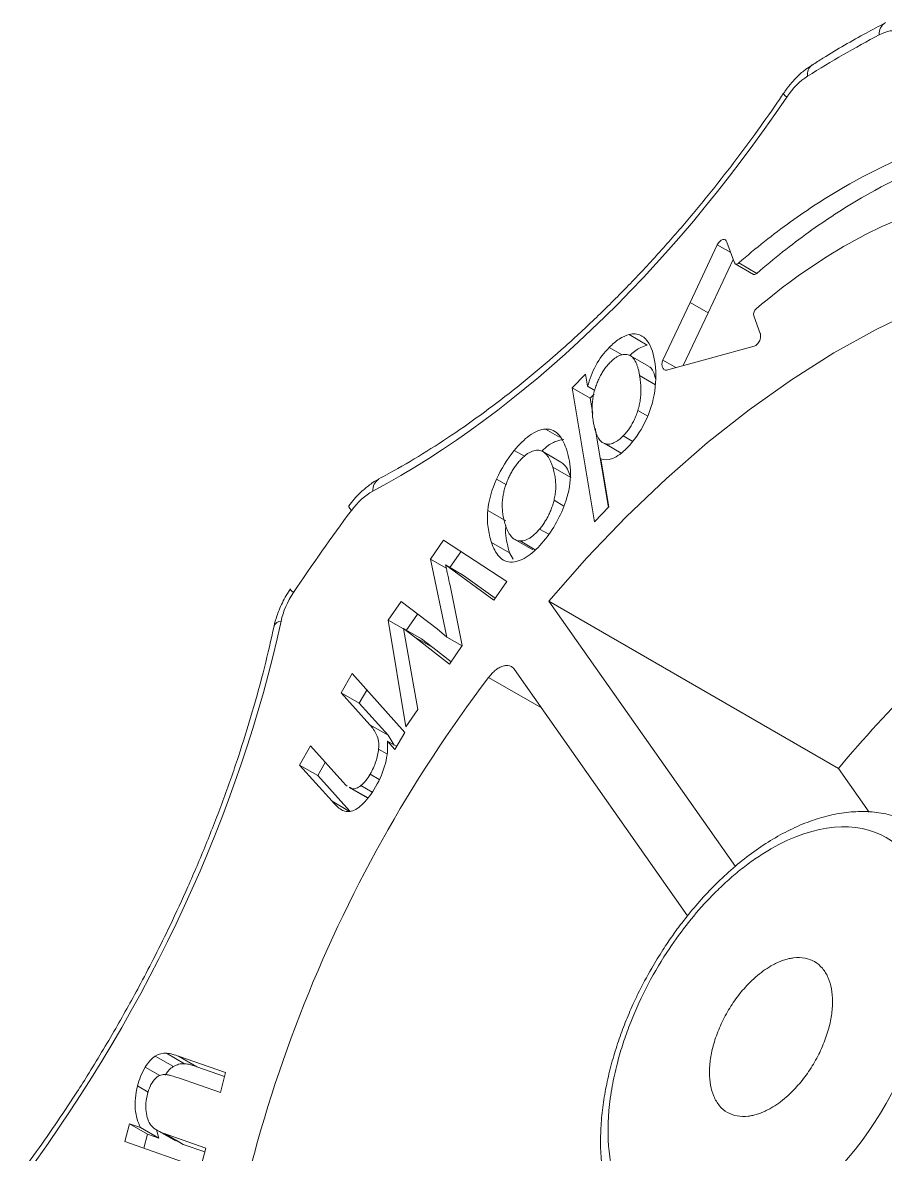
# Model space of a CAD drawing. Header units: millimetres. Extents: x 2 to 295, y 1 to 209.
# Drawn here: x 234.85 to 251.7, y 73.1 to 95.21 of the extents above; entities that cross this region are included whole.
import ezdxf

# ---------------------------------------------------------------- set-up
doc = ezdxf.new("R2010")
doc.units = ezdxf.units.MM

msp = doc.modelspace()

# ---------------------------------------------------------------- linework, layer by layer
at = {"color": 7, "linetype": 'Continuous', "lineweight": 15}
for p, q in [((248.419, 90.873), (247.888, 89.747)), ((248.754, 90.521), (248.607, 90.924)), ((248.732, 90.582), (248.241, 89.543)), ((248.771, 90.5), (249.127, 90.294)), ((249.192, 90.313), (248.838, 90.517)), ((247.888, 89.747), (247.356, 88.621)), ((248.241, 89.543), (247.756, 88.514)), ((247.888, 89.747), (248.241, 89.543)), ((249.258, 89.138), (249.131, 89.486)), ((246.699, 89.119), (247.053, 88.914)), ((248.284, 88.658), (249.141, 88.891)), ((247.075, 88.502), (246.722, 88.706)), ((247.428, 88.425), (248.284, 88.658)), ((245.849, 88.347), (245.585, 88.078)), ((245.888, 88.108), (245.849, 88.347)), ((245.585, 88.078), (246.022, 85.463)), ((245.585, 88.078), (245.939, 87.874)), ((245.888, 88.108), (246.029, 88.027)), ((246.015, 87.952), (245.939, 87.874)), ((245.939, 87.874), (245.989, 87.575)), ((246.036, 87.291), (246.295, 85.742)), ((246.188, 87.003), (246.541, 86.799)), ((245.367, 86.628), (245.013, 86.832)), ((246.304, 85.751), (246.147, 86.689)), ((245.206, 86.528), (245.56, 86.324)), ((243.937, 85.685), (244.291, 85.481)), ((246.022, 85.463), (246.304, 85.751)), ((244.466, 85.115), (244.82, 84.911)), ((243.072, 85.1), (242.818, 84.733)), ((244.307, 84.294), (243.072, 85.1)), ((244.011, 85.059), (244.364, 84.854)), ((242.818, 84.733), (243.139, 83.207)), ((242.818, 84.733), (243.126, 84.555)), ((243.413, 84.877), (243.199, 84.569)), ((244.364, 84.854), (244.436, 84.729)), ((243.112, 84.619), (244.056, 83.932)), ((243.112, 84.619), (243.465, 84.415)), ((243.465, 84.415), (244.08, 83.968)), ((244.056, 83.932), (244.307, 84.294)), ((240.082, 84.149), (240.001, 84.023)), ((243.439, 83.043), (243.202, 84.215)), ((242.243, 83.905), (241.991, 83.541)), ((242.948, 83.373), (242.243, 83.905)), ((245.129, 83.91), (248.772, 78.727)), ((250.786, 80.645), (245.129, 83.91)), ((242.568, 83.66), (242.344, 83.337)), ((241.991, 83.541), (242.338, 81.455)), ((241.991, 83.541), (242.291, 83.368)), ((242.574, 81.796), (242.289, 83.379)), ((242.289, 83.379), (242.513, 83.207)), ((242.289, 83.379), (242.642, 83.175)), ((243.139, 83.207), (242.948, 83.373)), ((242.513, 83.207), (243.189, 82.683)), ((242.513, 83.207), (242.866, 83.003)), ((242.643, 83.175), (242.866, 83.003)), ((243.139, 83.207), (243.435, 83.037)), ((242.866, 83.003), (243.221, 82.728)), ((243.189, 82.683), (243.439, 83.043)), ((241.29, 82.496), (241.076, 82.123)), ((242.318, 81.346), (241.29, 82.496)), ((247.841, 77.765), (244.458, 82.578)), ((241.076, 82.123), (241.637, 81.495)), ((241.076, 82.123), (241.429, 81.919)), ((241.577, 82.175), (241.429, 81.919)), ((241.429, 81.919), (241.991, 81.291)), ((242.338, 81.455), (242.574, 81.796)), ((241.637, 81.495), (241.991, 81.291)), ((241.979, 81.174), (242.125, 81.011)), ((241.979, 81.174), (242.16, 81.07)), ((241.991, 81.291), (242.11, 81.099)), ((242.125, 81.011), (242.318, 81.346)), ((240.478, 81.082), (240.264, 80.709)), ((241.104, 80.382), (240.478, 81.082)), ((240.264, 80.709), (240.896, 80.002)), ((240.264, 80.709), (240.618, 80.505)), ((240.765, 80.761), (240.618, 80.505)), ((240.618, 80.505), (241.243, 79.806)), ((251.386, 79.791), (250.786, 80.645)), ((241.232, 80.27), (241.585, 80.066)), ((241.287, 80.248), (241.235, 80.276)), ((237.443, 75.025), (237.797, 74.821)), ((237.661, 75.08), (238.015, 74.876)), ((238.818, 74.701), (237.901, 75.021)), ((237.901, 75.021), (238.255, 74.817)), ((238.798, 74.627), (238.255, 74.817)), ((237.895, 74.598), (238.715, 74.312)), ((238.715, 74.312), (238.818, 74.701)), ((236.94, 73.702), (236.848, 73.354)), ((237.157, 73.627), (236.94, 73.702)), ((236.94, 73.702), (237.293, 73.498)), ((237.157, 73.627), (237.511, 73.422)), ((237.293, 73.498), (237.221, 73.224)), ((237.511, 73.422), (237.293, 73.498)), ((237.466, 73.586), (237.511, 73.422)), ((237.487, 73.571), (237.84, 73.367)), ((238.43, 73.228), (237.637, 73.504)), ((237.637, 73.504), (237.991, 73.3)), ((236.848, 73.354), (238.327, 72.838)), ((237.991, 73.3), (237.851, 73.385)), ((238.41, 73.154), (237.991, 73.3)), ((238.327, 72.838), (238.43, 73.228))]:
    msp.add_line(p, q, dxfattribs=at)
at = {"color": 8, "linetype": 'Continuous', "lineweight": 15}
for p, q in [((248.419, 90.873), (248.681, 90.722)), ((246.31, 88.867), (246.562, 88.722)), ((247.356, 88.621), (247.61, 88.475)), ((246.903, 88.316), (247.21, 88.139)), ((247.06, 87.526), (246.869, 87.636)), ((245.066, 87.273), (245.341, 87.114)), ((246.582, 87.138), (246.768, 87.03)), ((246.225, 86.988), (246.545, 86.803)), ((244.456, 86.856), (244.654, 86.742)), ((244.109, 86.296), (244.3, 86.186)), ((245.425, 85.769), (245.231, 85.881)), ((244.95, 85.32), (245.128, 85.218)), ((244.568, 85.087), (244.865, 84.915)), ((243.954, 82.421), (244.988, 81.824)), ((241.806, 81.023), (241.966, 80.931)), ((241.641, 80.532), (241.819, 80.43)), ((241.287, 80.248), (241.6, 80.067)), ((241.461, 80.309), (241.683, 80.181)), ((240.896, 80.002), (241.237, 79.805)), ((237.249, 74.807), (237.531, 74.643)), ((237.098, 74.443), (237.306, 74.323))]:
    msp.add_line(p, q, dxfattribs=at)
at = {"color": 8, "linetype": 'Continuous', "lineweight": 15, "flags": 128}
for points in [[(249.714, 93.833), (249.713, 93.831), (249.718, 93.816), (249.739, 93.791), (249.775, 93.757)], [(241.226, 85.774), (241.225, 85.772), (241.226, 85.752), (241.243, 85.721), (241.274, 85.681)], [(240.08, 84.151), (240.079, 84.15), (240.085, 84.135), (240.106, 84.11), (240.142, 84.077)]]:
    msp.add_lwpolyline(points, dxfattribs=at)
at = {"color": 7, "linetype": 'Continuous', "lineweight": 15, "flags": 128}
for points in [[(256.298, 90.556), (255.542, 90.508), (254.765, 90.39), (253.971, 90.201), (253.163, 89.942), (252.345, 89.614), (251.52, 89.22), (250.693, 88.759), (249.866, 88.235), (249.044, 87.65), (248.23, 87.007), (247.428, 86.308), (246.642, 85.557), (245.874, 84.756), (245.129, 83.91)], [(248.838, 90.517), (248.825, 90.507), (248.812, 90.5), (248.799, 90.496), (248.787, 90.495), (248.776, 90.497), (248.767, 90.502), (248.759, 90.51), (248.754, 90.521)]]:
    msp.add_lwpolyline(points, dxfattribs=at)
at = {"color": 8, "linetype": 'Continuous', "lineweight": 15}
for centre, radius, start, end in [((251.843, 94.992), 0.261, 122.8127, 183.9053), ((250.418, 94.199), 0.238, 128.676, 188.0407), ((241.951, 86.077), 0.259, 122.4458, 184.1889), ((239.91, 83.365), 0.156, 93.6564, 158.8232)]:
    msp.add_arc(centre, radius, start, end, dxfattribs=at)
at = {"color": 7, "linetype": 'Continuous', "lineweight": 15}
for centre, radius, start, end in [((249.269, 89.512), 0.14, 128.5802, 190.6104), ((269.731, 64.769), 24.718, 129.396, 140.0364), ((265.599, 65.994), 27.173, 142.8038, 174.7848)]:
    msp.add_arc(centre, radius, start, end, dxfattribs=at)
for points, knots in [([(251.702, 95.206), (251.577, 95.141), (251.171, 94.929), (250.694, 94.652), (250.342, 94.427), (250.272, 94.381)], [0, 0, 0, 0, 0.261351, 0.851232, 1, 1, 1, 1]), ([(250.272, 94.382), (250.231, 94.356), (250.131, 94.294), (249.998, 94.176), (249.868, 94.037), (249.777, 93.927), (249.73, 93.852), (249.716, 93.831)], [0, 0, 0, 0, 0.193274, 0.472541, 0.678185, 0.907095, 1, 1, 1, 1]), ([(249.713, 93.834), (249.686, 93.793), (249.523, 93.547), (249.201, 93.093), (248.739, 92.467), (248.239, 91.831), (247.71, 91.196), (247.155, 90.571), (246.578, 89.962), (245.983, 89.375), (245.372, 88.812), (244.748, 88.279), (244.114, 87.778), (243.473, 87.311), (242.827, 86.884), (242.271, 86.545), (241.933, 86.365), (241.81, 86.3)], [0, 0, 0, 0, 0.012118, 0.073744, 0.139718, 0.208424, 0.279206, 0.351539, 0.42505, 0.499462, 0.574568, 0.650211, 0.726271, 0.802656, 0.879298, 0.956152, 1, 1, 1, 1]), ([(252.93, 92.888), (252.26, 92.695), (251.571, 92.39), (250.536, 91.79), (250.192, 91.566), (249.511, 91.076), (249.173, 90.809), (248.838, 90.517)], [0, 0, 0, 0, 0.5, 0.5, 0.75, 0.75, 1, 1, 1, 1]), ([(253.283, 92.684), (252.613, 92.491), (251.924, 92.186), (250.89, 91.586), (250.545, 91.362), (249.864, 90.872), (249.527, 90.605), (249.192, 90.313)], [0, 0, 0, 0, 0.5, 0.5, 0.75, 0.75, 1, 1, 1, 1]), ([(249.181, 89.622), (249.739, 90.098), (250.312, 90.504), (251.458, 91.168), (252.027, 91.424), (252.586, 91.595)], [0, 0, 0, 0, 0.5, 0.5, 1, 1, 1, 1]), ([(248.607, 90.924), (248.594, 90.96), (248.566, 90.983), (248.489, 90.965), (248.443, 90.924), (248.419, 90.873)], [0, 0, 0, 0, 0.5, 0.5, 1, 1, 1, 1]), ([(249.192, 90.313), (249.183, 90.307), (249.166, 90.294), (249.141, 90.288), (249.13, 90.294), (249.125, 90.297)], [0, 0, 0, 0, 0.35883, 0.71766, 1, 1, 1, 1]), ([(246.699, 89.119), (246.635, 89.102), (246.568, 89.072), (246.437, 88.986), (246.372, 88.931), (246.31, 88.867)], [0, 0, 0, 0, 0.5, 0.5, 1, 1, 1, 1]), ([(247.017, 89.036), (247.003, 89.049), (246.974, 89.076), (246.926, 89.104), (246.874, 89.124), (246.819, 89.132), (246.761, 89.132), (246.72, 89.123), (246.699, 89.119)], [0, 0, 0, 0, 0.178941, 0.350272, 0.515888, 0.677881, 0.838488, 1, 1, 1, 1]), ([(249.141, 88.891), (249.152, 88.894), (249.163, 88.9), (249.174, 88.908), (249.186, 88.917), (249.198, 88.928), (249.209, 88.941), (249.22, 88.953), (249.23, 88.967), (249.238, 88.983), (249.247, 88.997), (249.253, 89.013), (249.257, 89.028), (249.262, 89.045), (249.265, 89.062), (249.266, 89.078), (249.266, 89.094), (249.265, 89.109), (249.262, 89.123), (249.261, 89.128), (249.26, 89.133), (249.258, 89.138)], [0, 0, 0, 0, 0.0000468803, 0.0000468803, 0.0000468803, 0.000098067, 0.000098067, 0.000098067, 0.0001497389, 0.0001497389, 0.0001497389, 0.000199691, 0.000199691, 0.000199691, 0.0002562597, 0.0002562597, 0.0002562597, 0.0003139438, 0.0003139438, 0.0003139438, 0.0003364889, 0.0003364889, 0.0003364889, 0.0003364889]), ([(247.053, 88.914), (247.011, 88.901), (246.905, 88.865), (246.785, 88.781), (246.716, 88.713), (246.709, 88.707)], [0, 0, 0, 0, 0.364912, 0.938422, 1, 1, 1, 1]), ([(246.31, 88.867), (246.21, 88.766), (246.119, 88.645), (245.975, 88.384), (245.923, 88.244), (245.888, 88.108)], [0, 0, 0, 0, 0.5, 0.5, 1, 1, 1, 1]), ([(246.327, 88.576), (246.344, 88.593), (246.378, 88.626), (246.431, 88.666), (246.482, 88.697), (246.533, 88.719), (246.583, 88.73), (246.632, 88.733), (246.662, 88.727), (246.678, 88.724)], [0, 0, 0, 0, 0.149103, 0.291074, 0.428795, 0.565412, 0.70415, 0.848091, 1, 1, 1, 1]), ([(246.678, 88.724), (246.69, 88.72), (246.714, 88.712), (246.747, 88.69), (246.777, 88.66), (246.805, 88.623), (246.83, 88.577), (246.852, 88.523), (246.872, 88.462), (246.89, 88.392), (246.899, 88.342), (246.903, 88.316)], [0, 0, 0, 0, 0.086372, 0.176531, 0.271775, 0.373211, 0.481754, 0.598153, 0.723014, 0.85683, 1, 1, 1, 1]), ([(246.04, 88.083), (246.052, 88.116), (246.074, 88.179), (246.115, 88.272), (246.161, 88.358), (246.211, 88.438), (246.267, 88.511), (246.307, 88.554), (246.327, 88.576)], [0, 0, 0, 0, 0.184001, 0.35766, 0.523299, 0.683586, 0.841462, 1, 1, 1, 1]), ([(247.073, 88.497), (247.084, 88.492), (247.126, 88.472), (247.182, 88.39), (247.204, 88.297), (247.217, 88.242)], [0, 0, 0, 0, 0.144294, 0.505393, 1, 1, 1, 1]), ([(247.356, 88.621), (247.344, 88.595), (247.339, 88.568), (247.339, 88.521), (247.343, 88.5), (247.356, 88.463), (247.365, 88.448), (247.391, 88.426), (247.408, 88.42), (247.428, 88.425)], [0, 0, 0, 0, 0.25, 0.25, 0.5, 0.5, 0.75, 0.75, 1, 1, 1, 1]), ([(246.903, 88.316), (246.909, 88.275), (246.921, 88.197), (246.929, 88.077), (246.928, 87.961), (246.918, 87.85), (246.9, 87.742), (246.879, 87.671), (246.869, 87.636)], [0, 0, 0, 0, 0.200672, 0.385926, 0.556876, 0.71494, 0.861907, 1, 1, 1, 1]), ([(245.997, 87.423), (245.991, 87.462), (245.981, 87.536), (245.974, 87.65), (245.977, 87.762), (245.988, 87.871), (246.008, 87.978), (246.03, 88.049), (246.04, 88.083)], [0, 0, 0, 0, 0.1958476, 0.3780093, 0.5477597, 0.7066721, 0.8566612, 1, 1, 1, 1]), ([(246.869, 87.636), (246.858, 87.603), (246.836, 87.539), (246.795, 87.446), (246.749, 87.359), (246.699, 87.279), (246.643, 87.204), (246.602, 87.16), (246.582, 87.138)], [0, 0, 0, 0, 0.183217, 0.356223, 0.521474, 0.681785, 0.840232, 1, 1, 1, 1]), ([(246.225, 86.988), (246.213, 86.992), (246.188, 87.001), (246.156, 87.025), (246.126, 87.057), (246.098, 87.097), (246.073, 87.146), (246.05, 87.203), (246.03, 87.269), (246.012, 87.342), (246.002, 87.396), (245.997, 87.423)], [0, 0, 0, 0, 0.083469, 0.171553, 0.265535, 0.366468, 0.475208, 0.592438, 0.718703, 0.85444, 1, 1, 1, 1]), ([(245.066, 87.273), (244.968, 87.267), (244.86, 87.222), (244.65, 87.071), (244.55, 86.969), (244.456, 86.856)], [0, 0, 0, 0, 0.5, 0.5, 1, 1, 1, 1]), ([(245.481, 86.858), (245.445, 86.97), (245.399, 87.072), (245.267, 87.229), (245.178, 87.28), (245.066, 87.273)], [0, 0, 0, 0, 0.5, 0.5, 1, 1, 1, 1]), ([(246.582, 87.138), (246.563, 87.121), (246.528, 87.086), (246.474, 87.044), (246.421, 87.012), (246.37, 86.99), (246.319, 86.979), (246.27, 86.977), (246.24, 86.984), (246.225, 86.988)], [0, 0, 0, 0, 0.152252, 0.296209, 0.434748, 0.571086, 0.708596, 0.850569, 1, 1, 1, 1]), ([(245.42, 87.069), (245.37, 87.06), (245.258, 87.04), (245.106, 86.955), (245.02, 86.865), (244.996, 86.839)], [0, 0, 0, 0, 0.362791, 0.819518, 1, 1, 1, 1]), ([(244.532, 86.62), (244.551, 86.642), (244.588, 86.684), (244.645, 86.739), (244.701, 86.784), (244.757, 86.818), (244.812, 86.843), (244.866, 86.857), (244.9, 86.858), (244.917, 86.859)], [0, 0, 0, 0, 0.157767, 0.306, 0.447139, 0.584003, 0.719679, 0.857333, 1, 1, 1, 1]), ([(244.917, 86.859), (244.931, 86.858), (244.958, 86.856), (244.996, 86.842), (245.032, 86.821), (245.066, 86.792), (245.098, 86.755), (245.129, 86.71), (245.157, 86.657), (245.183, 86.596), (245.198, 86.551), (245.206, 86.528)], [0, 0, 0, 0, 0.0875817, 0.1785546, 0.2742526, 0.3758238, 0.4842296, 0.600262, 0.7245669, 0.8576702, 1, 1, 1, 1]), ([(245.462, 85.867), (245.493, 85.961), (245.516, 86.053), (245.546, 86.234), (245.553, 86.323), (245.552, 86.572), (245.524, 86.723), (245.481, 86.858)], [0, 0, 0, 0, 0.25, 0.25, 0.5, 0.5, 1, 1, 1, 1]), ([(244.254, 86.059), (244.262, 86.089), (244.278, 86.148), (244.308, 86.236), (244.343, 86.32), (244.383, 86.4), (244.428, 86.478), (244.477, 86.551), (244.514, 86.597), (244.532, 86.62)], [0, 0, 0, 0, 0.154735, 0.30284, 0.44578, 0.585185, 0.722809, 0.860473, 1, 1, 1, 1]), ([(245.206, 86.528), (245.217, 86.492), (245.237, 86.423), (245.257, 86.314), (245.266, 86.206), (245.265, 86.098), (245.255, 85.99), (245.239, 85.917), (245.231, 85.881)], [0, 0, 0, 0, 0.1941171, 0.3751368, 0.544414, 0.7036036, 0.8546925, 1, 1, 1, 1]), ([(245.366, 86.626), (245.39, 86.609), (245.482, 86.543), (245.527, 86.417), (245.56, 86.324)], [0, 0, 0, 0, 0.262702, 1, 1, 1, 1]), ([(241.81, 86.294), (241.805, 86.292), (241.733, 86.261), (241.609, 86.169), (241.453, 86.037), (241.327, 85.905), (241.26, 85.817), (241.227, 85.774)], [0, 0, 0, 0, 0.021323, 0.319891, 0.596979, 0.801018, 1, 1, 1, 1]), ([(244.281, 85.403), (244.27, 85.439), (244.249, 85.51), (244.229, 85.621), (244.219, 85.73), (244.22, 85.84), (244.23, 85.949), (244.246, 86.023), (244.254, 86.059)], [0, 0, 0, 0, 0.195101, 0.37675, 0.546269, 0.705283, 0.855755, 1, 1, 1, 1]), ([(245.231, 85.881), (245.223, 85.851), (245.207, 85.793), (245.176, 85.706), (245.141, 85.622), (245.101, 85.541), (245.055, 85.464), (245.005, 85.389), (244.969, 85.343), (244.95, 85.32)], [0, 0, 0, 0, 0.153228, 0.300318, 0.442759, 0.582187, 0.720345, 0.859026, 1, 1, 1, 1]), ([(245.027, 85.082), (245.122, 85.196), (245.209, 85.323), (245.355, 85.587), (245.416, 85.727), (245.462, 85.867)], [0, 0, 0, 0, 0.5, 0.5, 1, 1, 1, 1]), ([(243.937, 85.685), (243.924, 85.565), (243.929, 85.454), (243.958, 85.247), (243.982, 85.15), (244.011, 85.059)], [0, 0, 0, 0, 0.5, 0.5, 1, 1, 1, 1]), ([(244.568, 85.087), (244.554, 85.088), (244.526, 85.09), (244.488, 85.103), (244.452, 85.123), (244.418, 85.15), (244.386, 85.186), (244.356, 85.229), (244.329, 85.28), (244.303, 85.338), (244.289, 85.381), (244.281, 85.403)], [0, 0, 0, 0, 0.090309, 0.183326, 0.280348, 0.382524, 0.490837, 0.606113, 0.729038, 0.860178, 1, 1, 1, 1]), ([(244.289, 85.387), (244.287, 85.339), (244.282, 85.215), (244.312, 85.038), (244.347, 84.916), (244.364, 84.854)], [0, 0, 0, 0, 0.243745, 0.619245, 1, 1, 1, 1]), ([(244.95, 85.32), (244.932, 85.299), (244.896, 85.258), (244.84, 85.205), (244.784, 85.161), (244.729, 85.127), (244.674, 85.103), (244.62, 85.089), (244.585, 85.088), (244.568, 85.087)], [0, 0, 0, 0, 0.154528, 0.300536, 0.440561, 0.577472, 0.714335, 0.854219, 1, 1, 1, 1]), ([(244.011, 85.059), (244.046, 84.95), (244.091, 84.854), (244.224, 84.71), (244.313, 84.668), (244.421, 84.674)], [0, 0, 0, 0, 0.5, 0.5, 1, 1, 1, 1]), ([(244.421, 84.674), (244.469, 84.677), (244.52, 84.689), (244.623, 84.73), (244.677, 84.759), (244.833, 84.869), (244.934, 84.97), (245.027, 85.082)], [0, 0, 0, 0, 0.25, 0.25, 0.5, 0.5, 1, 1, 1, 1]), ([(243.202, 84.215), (243.187, 84.282), (243.172, 84.35), (243.157, 84.417), (243.15, 84.451), (243.142, 84.485), (243.135, 84.518), (243.127, 84.552), (243.121, 84.587), (243.112, 84.619)], [0, 0, 0, 0, 0.0002861973, 0.0002861973, 0.0002861973, 0.0004292951, 0.0004292951, 0.0004292951, 0.0005724001, 0.0005724001, 0.0005724001, 0.0005724001]), ([(240.001, 84.023), (239.95, 83.928), (239.88, 83.796), (239.809, 83.593), (239.775, 83.487), (239.765, 83.422), (239.765, 83.421)], [0, 0, 0, 0, 0.488124, 0.680012, 0.99706, 1, 1, 1, 1]), ([(239.764, 83.422), (239.703, 83.154), (239.578, 82.599), (239.344, 81.748), (239.073, 80.877), (238.77, 80.012), (238.44, 79.163), (238.095, 78.352), (237.761, 77.627), (237.451, 76.999), (237.102, 76.325), (236.837, 75.856), (236.671, 75.563)], [0, 0, 0, 0, 0.102617, 0.212763, 0.32242, 0.431251, 0.538576, 0.64277, 0.738693, 0.815025, 0.884312, 1, 1, 1, 1]), ([(244.458, 82.578), (244.45, 82.589), (244.433, 82.61), (244.4, 82.633), (244.357, 82.651), (244.301, 82.657), (244.233, 82.644), (244.16, 82.613), (244.088, 82.564), (244.017, 82.5), (243.975, 82.448), (243.954, 82.421)], [0, 0, 0, 0, 0.0829829, 0.1658491, 0.2501484, 0.3736789, 0.5000892, 0.6236171, 0.7500275, 0.8742865, 1, 1, 1, 1]), ([(241.637, 81.495), (241.688, 81.439), (241.733, 81.376), (241.798, 81.224), (241.819, 81.133), (241.806, 81.023)], [0, 0, 0, 0, 0.5, 0.5, 1, 1, 1, 1]), ([(241.747, 80.285), (241.832, 80.433), (241.899, 80.59), (241.957, 80.818), (241.97, 80.894), (241.983, 81.038), (241.984, 81.108), (241.979, 81.174)], [0, 0, 0, 0, 0.5, 0.5, 0.75, 0.75, 1, 1, 1, 1]), ([(241.806, 81.023), (241.797, 80.944), (241.779, 80.861), (241.724, 80.695), (241.687, 80.612), (241.641, 80.532)], [0, 0, 0, 0, 0.5, 0.5, 1, 1, 1, 1]), ([(241.461, 80.309), (241.445, 80.298), (241.415, 80.275), (241.369, 80.254), (241.326, 80.244), (241.3, 80.247), (241.287, 80.248)], [0, 0, 0, 0, 0.260139, 0.507043, 0.75032, 1, 1, 1, 1]), ([(249.468, 71.723), (251.224, 72.737), (252.65, 75.206), (252.65, 79.262), (251.224, 80.085), (249.468, 79.072)], [0, 0, 0, 0, 0.5, 0.5, 1, 1, 1, 1]), ([(240.896, 80.002), (240.924, 79.971), (240.953, 79.94), (241.013, 79.883), (241.043, 79.855), (241.079, 79.835)], [0, 0, 0, 0, 0.5, 0.5, 1, 1, 1, 1]), ([(241.079, 79.835), (241.094, 79.827), (241.123, 79.813), (241.171, 79.802), (241.221, 79.798), (241.256, 79.804), (241.273, 79.807)], [0, 0, 0, 0, 0.265786, 0.518807, 0.762326, 1, 1, 1, 1]), ([(252.33, 79.516), (252.323, 79.521), (252.219, 79.593), (251.981, 79.687), (251.631, 79.781), (251.263, 79.81), (250.892, 79.786), (250.512, 79.708), (250.128, 79.58), (249.744, 79.403), (249.365, 79.182), (248.996, 78.921), (248.642, 78.627), (248.309, 78.307), (248.006, 77.974), (247.754, 77.665), (247.541, 77.375), (247.34, 77.08), (247.21, 76.862), (247.139, 76.742)], [0, 0, 0, 0, 0.004493, 0.072193, 0.143393, 0.208925, 0.275511, 0.342875, 0.410587, 0.478253, 0.545546, 0.612218, 0.678004, 0.742326, 0.803652, 0.860349, 0.900962, 0.945629, 1, 1, 1, 1]), ([(249.468, 71.723), (249.424, 71.698), (249.335, 71.648), (249.202, 71.581), (249.069, 71.52), (248.928, 71.462), (248.71, 71.386), (248.331, 71.292), (247.729, 71.269), (246.98, 71.551), (246.323, 72.461), (246.238, 73.628), (246.376, 74.498), (246.452, 74.843), (246.563, 75.231), (246.735, 75.724), (247.009, 76.343), (247.394, 77.008), (247.803, 77.581), (248.153, 77.992), (248.457, 78.301), (248.704, 78.527), (248.956, 78.732), (249.211, 78.917), (249.383, 79.02), (249.468, 79.072)], [0, 0, 0, 0, 0.013388, 0.026776, 0.040164, 0.053552, 0.06968, 0.106882, 0.172151, 0.268287, 0.395071, 0.552218, 0.571334, 0.605546, 0.633787, 0.662029, 0.720317, 0.778606, 0.824817, 0.871029, 0.896823, 0.922617, 0.948412, 0.974207, 1, 1, 1, 1]), ([(249.468, 76.785), (249.499, 76.802), (249.559, 76.836), (249.649, 76.875), (249.738, 76.907), (249.825, 76.93), (249.959, 76.953), (250.133, 76.95), (250.324, 76.879), (250.48, 76.749), (250.591, 76.566), (250.656, 76.345), (250.677, 76.095), (250.656, 75.822), (250.591, 75.524), (250.48, 75.214), (250.324, 74.903), (250.133, 74.612), (249.942, 74.388), (249.768, 74.222), (249.619, 74.102), (249.519, 74.04), (249.468, 74.009)], [0, 0, 0, 0, 0.024147, 0.048095, 0.071981, 0.095945, 0.120123, 0.185054, 0.250086, 0.315018, 0.38005, 0.439987, 0.500024, 0.559962, 0.619998, 0.68493, 0.749962, 0.814894, 0.879926, 0.920036, 0.959846, 1, 1, 1, 1]), ([(247.139, 76.742), (247.046, 76.575), (246.917, 76.341), (246.75, 75.984), (246.619, 75.678), (246.483, 75.31), (246.364, 74.924), (246.265, 74.524), (246.192, 74.119), (246.148, 73.713), (246.134, 73.313), (246.155, 72.924), (246.209, 72.55), (246.3, 72.194), (246.428, 71.861), (246.594, 71.555), (246.801, 71.282), (247.024, 71.058), (247.194, 70.949), (247.268, 70.901)], [0, 0, 0, 0, 0.07536, 0.105998, 0.156671, 0.209006, 0.264862, 0.322824, 0.382343, 0.443001, 0.504526, 0.566738, 0.629497, 0.692665, 0.756151, 0.819914, 0.884052, 0.948914, 1, 1, 1, 1]), ([(249.468, 74.009), (249.438, 73.992), (249.377, 73.959), (249.287, 73.919), (249.199, 73.887), (249.111, 73.864), (248.977, 73.842), (248.803, 73.845), (248.613, 73.915), (248.456, 74.045), (248.346, 74.228), (248.28, 74.45), (248.259, 74.699), (248.28, 74.973), (248.346, 75.27), (248.456, 75.581), (248.612, 75.891), (248.803, 76.182), (248.995, 76.407), (249.168, 76.572), (249.317, 76.692), (249.418, 76.754), (249.468, 76.785)], [0, 0, 0, 0, 0.024147, 0.048095, 0.071981, 0.095945, 0.120123, 0.185054, 0.250086, 0.315018, 0.38005, 0.439987, 0.500024, 0.559962, 0.619998, 0.68493, 0.749962, 0.814894, 0.879926, 0.920036, 0.959846, 1, 1, 1, 1]), ([(236.671, 75.563), (236.489, 75.254), (236.233, 74.821), (235.835, 74.197), (235.487, 73.675), (235.143, 73.179), (234.926, 72.888), (234.854, 72.792)], [0, 0, 0, 0, 0.323174, 0.452798, 0.667963, 0.890868, 1, 1, 1, 1]), ([(237.443, 75.025), (237.406, 75.003), (237.37, 74.969), (237.305, 74.894), (237.276, 74.851), (237.249, 74.807)], [0, 0, 0, 0, 0.5, 0.5, 1, 1, 1, 1]), ([(237.901, 75.021), (237.863, 75.034), (237.824, 75.047), (237.745, 75.069), (237.705, 75.079), (237.661, 75.08)], [0, 0, 0, 0, 0.5, 0.5, 1, 1, 1, 1]), ([(237.797, 74.821), (237.78, 74.81), (237.747, 74.787), (237.691, 74.731), (237.658, 74.681), (237.638, 74.651)], [0, 0, 0, 0, 0.276585, 0.569311, 1, 1, 1, 1]), ([(238.015, 74.876), (237.977, 74.876), (237.908, 74.875), (237.832, 74.838), (237.797, 74.821)], [0, 0, 0, 0, 0.539678, 1, 1, 1, 1]), ([(238.255, 74.817), (238.222, 74.828), (238.163, 74.847), (238.084, 74.869), (238.035, 74.874), (238.015, 74.876)], [0, 0, 0, 0, 0.428772, 0.76177, 1, 1, 1, 1]), ([(237.294, 74.29), (237.306, 74.338), (237.322, 74.385), (237.365, 74.48), (237.393, 74.527), (237.427, 74.565)], [0, 0, 0, 0, 0.5, 0.5, 1, 1, 1, 1]), ([(237.427, 74.565), (237.458, 74.6), (237.492, 74.627), (237.56, 74.66), (237.593, 74.667), (237.624, 74.667)], [0, 0, 0, 0, 0.5, 0.5, 1, 1, 1, 1]), ([(237.624, 74.667), (237.649, 74.668), (237.672, 74.663), (237.718, 74.653), (237.741, 74.647), (237.808, 74.628), (237.851, 74.613), (237.895, 74.598)], [0, 0, 0, 0, 0.25, 0.25, 0.5, 0.5, 1, 1, 1, 1]), ([(237.098, 74.443), (237.055, 74.28), (237.042, 74.124), (237.067, 73.85), (237.105, 73.73), (237.157, 73.627)], [0, 0, 0, 0, 0.5, 0.5, 1, 1, 1, 1]), ([(237.637, 73.504), (237.586, 73.522), (237.537, 73.543), (237.444, 73.595), (237.4, 73.627), (237.365, 73.67)], [0, 0, 0, 0, 0.5, 0.5, 1, 1, 1, 1])]:
    msp.add_open_spline(points, degree=3, knots=knots, dxfattribs=at)
for points in [[(251.99, 95.036), (251.873, 95.074), (251.731, 95.052), (251.582, 94.974)], [(251.582, 94.974), (251.115, 94.726), (250.65, 94.457), (250.182, 94.166)], [(250.182, 94.166), (250.034, 94.073), (249.892, 93.93), (249.775, 93.757)], [(249.775, 93.757), (247.475, 90.349), (244.612, 87.621), (241.692, 86.058)], [(247.195, 88.614), (247.166, 88.784), (247.114, 88.938), (247.017, 89.036)], [(247.198, 88.015), (247.229, 88.231), (247.225, 88.433), (247.195, 88.614)], [(247.006, 87.404), (247.107, 87.606), (247.169, 87.817), (247.198, 88.015)], [(246.653, 86.9), (246.791, 87.041), (246.913, 87.217), (247.006, 87.404)], [(246.371, 86.698), (246.466, 86.733), (246.563, 86.808), (246.653, 86.9)], [(244.456, 86.856), (244.318, 86.69), (244.2, 86.496), (244.109, 86.296)], [(246.147, 86.689), (246.211, 86.664), (246.289, 86.668), (246.371, 86.698)], [(244.109, 86.296), (244.017, 86.091), (243.958, 85.881), (243.937, 85.685)], [(241.692, 86.058), (241.544, 85.979), (241.398, 85.847), (241.274, 85.681)], [(241.274, 85.681), (240.885, 85.157), (240.508, 84.623), (240.142, 84.077)], [(240.142, 84.077), (240.025, 83.903), (239.941, 83.709), (239.9, 83.52)], [(239.9, 83.52), (239.099, 79.813), (237.329, 75.979), (234.905, 72.697)], [(241.641, 80.532), (241.591, 80.446), (241.53, 80.365), (241.461, 80.309)], [(241.189, 80.3), (241.158, 80.324), (241.13, 80.352), (241.104, 80.382)], [(241.504, 79.958), (241.596, 80.051), (241.678, 80.164), (241.747, 80.285)], [(241.273, 79.807), (241.349, 79.823), (241.43, 79.884), (241.504, 79.958)], [(237.661, 75.08), (237.593, 75.082), (237.52, 75.071), (237.443, 75.025)], [(237.249, 74.807), (237.178, 74.691), (237.13, 74.565), (237.098, 74.443)], [(237.265, 73.941), (237.254, 74.047), (237.261, 74.165), (237.294, 74.29)], [(237.365, 73.67), (237.309, 73.737), (237.276, 73.831), (237.265, 73.941)]]:
    msp.add_open_spline(points, degree=3, dxfattribs=at)

doc.saveas('drawing.dxf')
